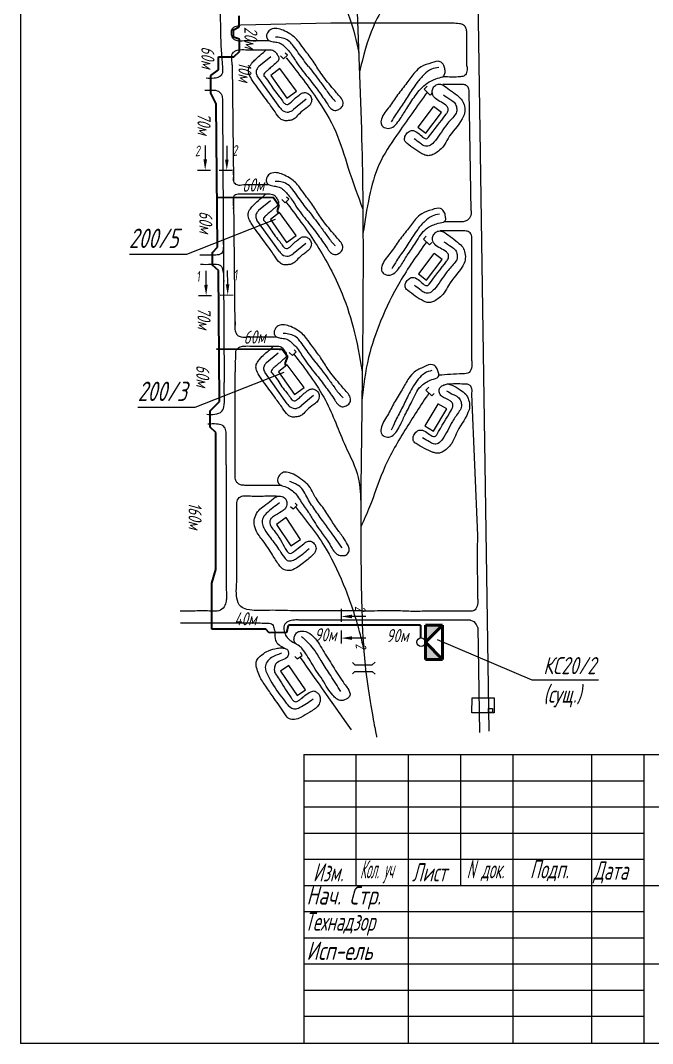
# Model space of a CAD drawing. Header units: millimetres. Extents: x 10081 to 14674, y 790 to 10644.
# Drawn here: x 13145 to 13634, y 790 to 1582 of the extents above; entities that cross this region are included whole.
import ezdxf
from ezdxf import colors
from ezdxf.entities.mleader import LeaderData, LeaderLine
from ezdxf.math import Vec2, Vec3

# ---------------------------------------------------------------- set-up
doc = ezdxf.new("R2010")
doc.units = ezdxf.units.MM
for name, color, linetype, lineweight in [('Линия выноска', 137, 'Continuous', 20), ('Линия связи (Вновь)', 3, 'Continuous', 60), ('Рамка толстая', 7, 'Continuous', 60), ('Строительный', 251, 'Continuous', 13), ('ТаБлица', 253, 'Continuous', 25), ('текст', 7, 'Continuous', 25), ('Щиты пульты (Вновь)', 5, 'Continuous', 50), ('Элемент эл. схем', 7, 'Continuous', 35)]:
    doc.layers.add(name, color=color, linetype=linetype, lineweight=lineweight)
doc.layers.add('Текст.', color=51, linetype='Continuous')
doc.styles.add('Simplex', font='simplex.shx', dxfattribs={"width": 0.7, "oblique": 15})

# ---------------------------------------------------------------- blocks, each defined once
blk = doc.blocks.new('A$C4BB167BF')
at = {"layer": 'Щиты пульты (Вновь)', "true_color": 0xc7c8ca}
h = blk.add_hatch(color=9, dxfattribs=at)
h.paths.add_polyline_path([(0, 3), (0, 0), (3, 3)])
h.paths.add_polyline_path([(6, 3), (3, 3), (6, 0)])
at = {"layer": 'Щиты пульты (Вновь)', "color": 252, "true_color": 0x939598}
for p, q in [((0, 3), (0, 0)), ((6, 3), (0, 3)), ((0, 0), (3, 3)), ((3, 3), (6, 0)), ((6, 0), (6, 3)), ((0, 0), (6, 0))]:
    blk.add_line(p, q, dxfattribs=at)
blk = doc.blocks.new('_None')

msp = doc.modelspace()

# ---------------------------------------------------------------- linework, layer by layer
at = {"color": 18, "lineweight": 20, "true_color": 0x000000}
for p, q in [((13493.08996, 1117.96074), (13495.47983, 1116.78778)), ((13495.47983, 1116.78778), (13497.29492, 1114.37013)), ((13497.29492, 1114.37013), (13497.9408, 1113.41703)), ((13497.9408, 1113.41703), (13498.73741, 1111.87397)), ((13363.86303, 1013.8227), (14113.11303, 1013.8227)), ((13363.86303, 1013.8227), (13363.86303, 791.0727)), ((13404.36303, 1013.8227), (13404.36303, 912.5727)), ((13444.86303, 1013.8227), (13444.86303, 791.0727)), ((13485.36303, 1013.8227), (13485.36303, 912.5727)), ((13525.86303, 1013.8227), (13525.86303, 791.0727)), ((13586.61303, 1013.8227), (13586.61303, 791.0727)), ((13627.11303, 1013.8227), (13627.11303, 791.0727)), ((13363.86303, 993.5727), (13627.11303, 993.5727)), ((13363.86303, 973.3227), (13627.11303, 973.3227)), ((13627.11303, 973.3227), (14113.11303, 973.3227)), ((13363.86303, 953.0727), (13627.11303, 953.0727)), ((13363.86303, 932.8227), (13627.11303, 932.8227)), ((13363.86303, 912.5727), (14113.11303, 912.5727)), ((13363.86303, 892.3227), (13627.11303, 892.3227)), ((13363.86303, 872.0727), (13627.11303, 872.0727)), ((13363.86303, 851.8227), (13627.11303, 851.8227)), ((13627.11303, 851.8227), (14113.11303, 851.8227)), ((13363.86303, 831.5727), (13627.11303, 831.5727)), ((13363.86303, 811.3227), (13627.11303, 811.3227))]:
    msp.add_line(p, q, dxfattribs=at)
for points in [[(13494.21598, 1057.68437), (13511.26135, 1057.68437), (13511.26135, 1046.01376), (13494.15881, 1046.01376)], [(13506.87099, 1049.44014), (13509.93708, 1049.44014), (13509.93708, 1046.35703), (13506.87099, 1046.35703)]]:
    msp.add_lwpolyline(points, close=True, dxfattribs=at)
at = {"layer": 'Линия связи (Вновь)', "color": 18, "lineweight": 35, "true_color": 0x000000}
for p, q in [((13314.04125, 1577.19373), (13314.04125, 1585.55578)), ((13309.60059, 1574.83273), (13314.04125, 1577.19373)), ((13309.60059, 1569.19379), (13309.60059, 1574.83273)), ((13314.17869, 1567.52772), (13309.60059, 1569.19379)), ((13314.17869, 1557.91125), (13314.17869, 1567.52772)), ((13298.03074, 1553.92868), (13309.70645, 1553.92868)), ((13298.03074, 1543.70438), (13298.03074, 1553.92868)), ((13309.70645, 1553.92868), (13314.17869, 1557.91125)), ((13292.12525, 1539.51389), (13298.03074, 1543.70438)), ((13292.12525, 1525.7894), (13292.12525, 1539.51389)), ((13296.06763, 1517.44939), (13292.12525, 1525.7894)), ((13297.27357, 1406.6058), (13296.06763, 1517.44939)), ((13293.23645, 1402.39616), (13297.25322, 1406.61331)), ((13293.26436, 1392.55892), (13293.23645, 1402.39616)), ((13298.05482, 1388.42147), (13293.26436, 1392.55892)), ((13298.63268, 1287.0321), (13298.05482, 1388.42147)), ((13291.40351, 1279.80855), (13298.63268, 1287.0321)), ((13291.4987, 1267.11864), (13291.40351, 1279.80855)), ((13295.95536, 1263.00294), (13291.4987, 1267.11864)), ((13295.91299, 1157.11248), (13295.95536, 1263.00294)), ((13292.80836, 1146.44203), (13295.91299, 1157.11248)), ((13292.84341, 1110.86619), (13292.80704, 1146.48245)), ((13334.53776, 1110.8869), (13292.84341, 1110.86619)), ((13337.23193, 1108.17009), (13334.53776, 1110.8869)), ((13350.83002, 1108.34534), (13352.01949, 1113.85887)), ((13454.39245, 1113.85887), (13352.01949, 1113.85887)), ((13454.39245, 1113.85887), (13454.39245, 1104.02825)), ((13350.83002, 1108.34534), (13337.23193, 1108.17009))]:
    msp.add_line(p, q, dxfattribs=at)
at = {"layer": 'Рамка толстая', "color": 18, "lineweight": 20, "true_color": 0x000000}
for p in [(13144.63392, 2123.26936), (14113.25892, 790.14436)]:
    msp.add_line(p, (13144.63392, 790.14436), dxfattribs=at)
at = {"layer": 'Строительный', "color": 18, "lineweight": 20, "true_color": 0x000000}
for p, q in [((13492.58875, 2012.28564), (13507.12985, 1031.99048)), ((13385.00835, 1579.86071), (13315.20014, 1578.27267)), ((13471.12245, 1579.86071), (13385.00835, 1579.86071)), ((13490.25947, 1546.78299), (13490.25947, 1572.5815)), ((13338.33914, 1553.94907), (13329.23932, 1546.49427)), ((13345.85631, 1554.77392), (13348.36189, 1552.26834)), ((13348.36189, 1552.26834), (13351.25438, 1555.16083)), ((13351.25438, 1555.16083), (13349.61758, 1556.79763)), ((13308.55253, 1547.63265), (13309.44931, 1457.55301)), ((13345.32897, 1514.68712), (13327.96523, 1539.08335)), ((13457.15803, 1528.84381), (13459.35627, 1531.09673)), ((13461.81438, 1524.30047), (13457.15803, 1528.84381)), ((13475.41509, 1532.44688), (13471.51557, 1532.44688)), ((13365.76753, 1521.00479), (13356.04698, 1513.06613)), ((13463.70761, 1526.24079), (13461.81438, 1524.30047)), ((13493.58742, 1434.71289), (13492.01236, 1527.11781)), ((13301.01974, 1515.00702), (13302.35921, 1301.86017)), ((13309.57736, 1444.69103), (13310.58606, 1343.37011)), ((13338.08129, 1442.41259), (13328.98147, 1434.95778)), ((13346.9256, 1443.33564), (13349.43118, 1440.83006)), ((13349.43118, 1440.83006), (13352.32367, 1443.72255)), ((13352.32367, 1443.72255), (13350.68687, 1445.35935)), ((13345.07112, 1403.15063), (13327.70738, 1427.54686)), ((13486.43054, 1426.16738), (13472.52719, 1426.16738)), ((13488.72892, 1419.08759), (13469.48525, 1419.08759)), ((13456.49164, 1412.81191), (13458.68987, 1415.06482)), ((13461.14798, 1408.26857), (13456.49164, 1412.81191)), ((13463.04121, 1410.20889), (13461.14798, 1408.26857)), ((13494.02905, 1318.70579), (13494.02905, 1412.29426)), ((13365.50968, 1409.4683), (13355.78913, 1401.52964)), ((13344.16196, 1324.58122), (13335.06214, 1317.12641)), ((13352.63357, 1325.12798), (13355.13915, 1322.62239)), ((13355.13915, 1322.62239), (13358.03164, 1325.51488)), ((13358.03164, 1325.51488), (13356.39484, 1327.15168)), ((13310.84004, 1317.85806), (13310.91638, 1310.19027)), ((13310.91638, 1235.03298), (13310.91638, 1310.19027)), ((13351.15179, 1285.31926), (13333.78804, 1309.71549)), ((13371.59034, 1291.63693), (13361.86979, 1283.69827)), ((13458.44949, 1295.91557), (13460.64772, 1298.16848)), ((13463.10583, 1291.37223), (13458.44949, 1295.91557)), ((13464.99906, 1293.31255), (13463.10583, 1291.37223)), ((13498.77536, 1183.30259), (13494.02905, 1292.78528)), ((13303.93143, 1238.14028), (13303.93143, 1262.40688)), ((13303.93143, 1238.14028), (13303.93143, 1141.11766)), ((13355.6068, 1203.64054), (13353.72153, 1205.52581)), ((13358.75954, 1206.79329), (13355.6068, 1203.64054)), ((13358.75954, 1206.79329), (13357.23614, 1208.31669)), ((13312.14582, 1148.81329), (13312.14582, 1203.56297)), ((13493.08996, 1117.96074), (13360.3983, 1117.96074)), ((13268.45345, 1115.88912), (13328.42323, 1115.88912)), ((13498.77536, 1112.18551), (13499.97638, 1030.8041)), ((13357.00424, 1089.63347), (13358.82709, 1087.81061)), ((13358.82709, 1087.81061), (13362.59187, 1090.41433)), ((13362.59187, 1090.41433), (13361.39131, 1092.7151)), ((13401.64796, 1084.97411), (13403.45117, 1083.1709)), ((13417.00755, 1083.1709), (13419.14612, 1085.30947)), ((13401.64796, 1076.33193), (13403.45117, 1078.13514)), ((13403.45117, 1083.1709), (13417.00755, 1083.1709)), ((13403.45117, 1078.13514), (13417.00755, 1078.13514)), ((13417.00755, 1078.13514), (13419.14612, 1075.99658))]:
    msp.add_line(p, q, dxfattribs=at)
for points in [[(13345.3718, 1544.96319), (13338.46216, 1539.54556), (13350.88203, 1521.80719), (13358.40391, 1527.22482), (13345.3718, 1544.96319)], [(13464.17954, 1515.22029), (13452.22684, 1499.52203), (13458.48229, 1494.75911), (13470.61734, 1510.69687), (13464.36189, 1515.45978)], [(13345.11395, 1433.42671), (13338.20431, 1428.00908), (13350.62418, 1410.2707), (13358.14606, 1415.68834), (13345.11395, 1433.42671)], [(13464.60042, 1401.54678), (13452.64771, 1385.84852), (13458.90316, 1381.0856), (13471.03822, 1397.02335), (13464.78277, 1401.78627)], [(13351.19461, 1315.59534), (13344.28497, 1310.1777), (13356.70484, 1292.43933), (13364.22673, 1297.85696), (13351.19461, 1315.59534)], [(13467.6849, 1285.14987), (13457.67348, 1268.14769), (13464.44851, 1264.15833), (13474.61267, 1281.4199), (13467.83763, 1285.40925)], [(13350.28088, 1197.35556), (13342.91263, 1191.93147), (13353.92621, 1175.50421), (13361.52713, 1180.3859), (13350.28088, 1197.35556)], [(13352.3534, 1082.75826), (13345.88564, 1078.271), (13358.90911, 1059.49948), (13365.19687, 1063.86185), (13352.3534, 1082.75826)]]:
    msp.add_lwpolyline(points, dxfattribs=at)
msp.add_open_spline([(13435.50209, 2061.45954), (13426.11505, 2047.27984), (13435.50209, 2061.45954), (13399.20271, 1995.67533), (13402.9847, 1862.79797), (13399.19709, 1690.61821), (13411.15877, 1492.5676), (13409.2446, 1298.7345), (13407.11185, 1164.79963), (13410.69838, 1077.83774), (13420.3322, 1027.16069), (13420.3322, 1027.16069), (13420.3322, 1027.16069), (13420.3322, 1027.16069), (13420.3322, 1027.16069), (13420.3322, 1027.16069), (13420.3322, 1027.16069), (13420.3322, 1027.16069), (13420.3322, 1027.16069)], degree=3, knots=[0, 0, 0, 0, 25.836333109, 49.871244762, 76.873917157, 116.334767859, 166.936096042, 211.721259242, 248.246118291, 257.850777941, 271.152471293, 282.284588503, 290.662390358, 305.749777897, 312.760031631, 324.633986925, 330.142951601, 332.123990533, 332.123990533, 332.123990533, 332.123990533], dxfattribs=at)
for points in [[(13349.46003, 1669.77658), (13370.91842, 1642.6561), (13387.98172, 1610.36981), (13399.62719, 1583.42085), (13406.5315, 1557.33353)], [(13458.13191, 1640.22487), (13437.02816, 1609.77051), (13417.80031, 1577.44203), (13407.09767, 1542.35737)], [(13299.25099, 1598.49545), (13300.96087, 1545.56839), (13300.49267, 1540.40761), (13298.42426, 1538.33919), (13294.60923, 1537.27894), (13288.30422, 1537.27894)], [(13315.20014, 1578.27267), (13311.64057, 1577.43186), (13308.17848, 1574.99296), (13307.73463, 1571.26808), (13309.46567, 1567.84333), (13312.30635, 1566.51302), (13317.67702, 1566.51302)], [(13382.22814, 1517.5605), (13375.2684, 1527.43498), (13367.03827, 1538.10273), (13358.12657, 1549.95273), (13352.16108, 1558.66327), (13349.16332, 1561.66103), (13345.99744, 1564.21623), (13342.22381, 1565.29629), (13338.23948, 1566.0229), (13335.86367, 1567.45292), (13335.13637, 1570.20141), (13335.86367, 1572.5392), (13338.36503, 1575.04055), (13343.20081, 1575.70645), (13348.0073, 1574.44278), (13353.18039, 1571.65626), (13356.8485, 1569.03415), (13360.24821, 1565.32282), (13364.81232, 1559.06822), (13371.18724, 1550.42473), (13377.07383, 1541.28577), (13385.78753, 1530.25944), (13391.59735, 1523.45448), (13394.15035, 1519.51001), (13393.83492, 1515.68938), (13391.7085, 1513.56295), (13388.69844, 1512.40829), (13385.53858, 1513.43974), (13383.52946, 1515.49544), (13382.22814, 1517.5605)], [(13490.25947, 1572.5815), (13489.50683, 1576.00782), (13487.64875, 1578.47941), (13484.48461, 1579.46437), (13478.86109, 1579.86071), (13471.12245, 1579.86071)], [(13367.66166, 1546.40808), (13359.66332, 1557.06564), (13355.77418, 1562.48937), (13353.21389, 1565.4476), (13348.75244, 1568.0558), (13344.00052, 1568.98586), (13342.08308, 1568.98586)], [(13317.67702, 1566.51302), (13323.80102, 1566.51302), (13330.36925, 1566.51302), (13334.82627, 1566.51302), (13337.03669, 1566.51302)], [(13308.55253, 1547.63265), (13308.28827, 1551.37119), (13308.55253, 1556.21474), (13310.62094, 1558.28316), (13314.43597, 1559.34341), (13320.74098, 1559.34341)], [(13320.74098, 1559.34341), (13327.59611, 1559.34341), (13333.69964, 1559.34341), (13337.837, 1559.34341), (13341.66763, 1558.0561), (13343.25694, 1555.81689), (13344.60558, 1553.32469), (13344.19807, 1550.84121), (13341.97829, 1548.62143), (13338.65573, 1545.81182), (13336.0291, 1543.55041), (13334.04985, 1541.76059), (13333.137, 1540.42133), (13332.92587, 1539.29972), (13333.47346, 1538.54223), (13337.91614, 1532.8563), (13341.1871, 1527.90063), (13344.90377, 1523.24696), (13347.48623, 1519.76363), (13348.63842, 1518.12084), (13349.92341, 1517.31414), (13351.54701, 1517.11464), (13352.44129, 1517.56569), (13354.07946, 1518.78371), (13356.77643, 1521.3746), (13360.31686, 1524.26695), (13362.51732, 1525.75474), (13365.05117, 1526.15444), (13367.85175, 1524.99974), (13369.75314, 1522.46828), (13369.88263, 1519.1661), (13368.85418, 1516.85419), (13365.82542, 1514.07227), (13360.52225, 1509.83576), (13357.18099, 1506.49449), (13354.46825, 1504.9632), (13351.74308, 1504.52891), (13348.65159, 1504.52891), (13345.90912, 1505.89884), (13341.69632, 1511.25508), (13336.15018, 1519.11066), (13327.91842, 1530.32851), (13323.5273, 1536.65391), (13321.35899, 1541.32552), (13321.35899, 1544.98586), (13323.51844, 1548.60697), (13325.72004, 1551.17871)], [(13325.72004, 1551.17871), (13329.84609, 1554.9514), (13332.72898, 1557.35644), (13334.74905, 1559.3765)], [(13350.38636, 1553.13636), (13373.5579, 1522.27018), (13388.72204, 1495.79728), (13398.37685, 1467.82481), (13409.65622, 1436.00838)], [(13329.23932, 1546.49427), (13327.74575, 1544.57008), (13326.97054, 1541.68071), (13327.96523, 1539.08335)], [(13367.66166, 1546.40808), (13376.46775, 1534.83613), (13381.44681, 1527.96678), (13386.9791, 1520.86057), (13388.48005, 1519.35962)], [(13471.76223, 1538.47556), (13466.20738, 1536.90107), (13459.46931, 1533.46189), (13450.20233, 1523.73845), (13443.64115, 1513.92587), (13438.54745, 1505.90011), (13430.3717, 1498.61406), (13426.17989, 1499.25387), (13424.02291, 1501.41085), (13424.02291, 1505.65696), (13430.17219, 1515.29961), (13436.60534, 1524.42377), (13443.71126, 1533.68484), (13450.08393, 1541.95005), (13454.78016, 1546.15834), (13462.87268, 1549.24106), (13469.4515, 1550.11354), (13472.30292, 1547.26212), (13473.17756, 1544.06442), (13473.17756, 1541.03986), (13471.76223, 1538.47556)], [(13468.47914, 1545.68583), (13462.83138, 1544.35375), (13457.11347, 1540.17923), (13451.69925, 1534.01727), (13447.96061, 1528.61864), (13441.65843, 1518.89716), (13435.3718, 1509.68485), (13431.65203, 1503.45759)], [(13490.25947, 1546.78299), (13490.25947, 1542.66964), (13488.46969, 1539.42261), (13485.28729, 1538.47556), (13471.76223, 1538.47556)], [(13471.51557, 1532.23518), (13467.84599, 1532.70841), (13465.21013, 1531.25816), (13463.46574, 1528.47085), (13463.46574, 1524.94312), (13464.85827, 1522.55818), (13473.90975, 1516.49644), (13475.44319, 1514.45277), (13475.44319, 1511.73581), (13474.08343, 1509.40202), (13460.55906, 1491.66503), (13459.55505, 1490.66101), (13457.92482, 1490.66101), (13454.10898, 1493.49308), (13449.91776, 1496.41506), (13447.91879, 1496.87593), (13445.48928, 1496.10783), (13442.96045, 1493.579), (13441.94443, 1490.7228), (13442.46722, 1488.26487), (13443.8812, 1486.85089), (13456.18973, 1478.50578), (13458.95231, 1477.4818), (13461.64727, 1477.4818), (13464.60093, 1478.49414), (13468.26607, 1480.90655), (13472.12805, 1484.76853), (13475.61329, 1490.66036), (13486.58232, 1505.81659), (13488.38565, 1510.21028), (13488.28659, 1515.59852), (13486.52936, 1520.1309), (13482.56914, 1524.09112), (13476.86608, 1528.43798), (13471.51557, 1532.23518)], [(13492.01236, 1527.11781), (13491.17466, 1530.28564), (13489.08622, 1532.1162), (13486.04805, 1532.44688), (13475.41509, 1532.44688)], [(13287.32372, 1527.9774), (13293.04753, 1528.12549), (13297.89108, 1527.19548), (13299.95949, 1525.12706), (13301.01974, 1521.31204), (13301.01974, 1515.00702)], [(13459.48621, 1526.57214), (13435.76489, 1493.05017), (13422.33967, 1470.85623), (13414.63418, 1445.59706), (13409.7773, 1417.26287)], [(13472.0182, 1524.4452), (13477.67026, 1520.6477), (13480.9425, 1517.93991), (13482.23157, 1514.43962), (13482.23157, 1511.38577), (13480.01881, 1507.72037), (13473.83591, 1500.4727), (13464.59343, 1487.71418), (13460.98341, 1484.93649), (13457.25166, 1484.93649), (13454.30422, 1486.8102), (13449.31301, 1490.53841)], [(13345.32897, 1514.68712), (13347.53853, 1512.40308), (13352.22161, 1511.17244), (13356.04698, 1513.06613)], [(13309.35844, 1466.6806), (13309.36778, 1465.74294), (13309.38725, 1463.78691), (13309.4176, 1460.7383), (13309.44931, 1457.55301), (13312.04851, 1454.97654), (13317.41917, 1454.97654)], [(13381.97029, 1406.02402), (13375.01055, 1415.89849), (13366.78043, 1426.56624), (13357.86872, 1438.41624), (13351.90323, 1447.12678), (13348.90547, 1450.12454), (13345.73959, 1452.67975), (13341.96596, 1453.75981), (13337.98164, 1454.48641), (13335.60582, 1455.91644), (13334.87853, 1458.66492), (13335.60582, 1461.00271), (13338.10718, 1463.50407), (13342.94297, 1464.16997), (13347.74945, 1462.9063), (13352.92254, 1460.11978), (13356.59065, 1457.49766), (13359.99037, 1453.78634), (13364.55448, 1447.53174), (13370.92939, 1438.88824), (13376.81598, 1429.74929), (13385.52969, 1418.72295), (13391.3395, 1411.91799), (13393.8925, 1407.97352), (13393.57707, 1404.15289), (13391.45065, 1402.02647), (13388.44059, 1400.8718), (13385.28073, 1401.90326), (13383.27161, 1403.95896), (13381.97029, 1406.02402)], [(13367.40381, 1434.87159), (13359.40547, 1445.52915), (13355.51634, 1450.95288), (13352.95604, 1453.91111), (13348.49459, 1456.51931), (13343.74267, 1457.44938), (13341.82523, 1457.44938)], [(13317.41917, 1454.97654), (13323.54317, 1454.97654), (13330.11141, 1454.97654), (13334.56842, 1454.97654), (13336.77885, 1454.97654)], [(13309.66279, 1436.10978), (13309.62555, 1439.85059), (13309.57736, 1444.69103), (13310.3631, 1446.74667), (13314.17812, 1447.80692), (13320.48313, 1447.80692)], [(13320.48313, 1447.80692), (13327.33827, 1447.80692), (13333.44179, 1447.80692), (13337.57915, 1447.80692), (13341.40979, 1446.51962), (13342.99909, 1444.2804), (13344.34773, 1441.78821), (13343.94022, 1439.30472), (13341.72045, 1437.08495), (13338.39789, 1434.27533), (13335.77126, 1432.01392), (13333.792, 1430.22411), (13332.87915, 1428.88484), (13332.66802, 1427.76324), (13333.21561, 1427.00574), (13337.6583, 1421.31982), (13340.92926, 1416.36414), (13344.64593, 1411.71048), (13347.22838, 1408.22714), (13348.38057, 1406.58435), (13349.66556, 1405.77765), (13351.28916, 1405.57815), (13352.18345, 1406.0292), (13353.82161, 1407.24723), (13356.51858, 1409.83812), (13360.05901, 1412.73046), (13362.25947, 1414.21825), (13364.79332, 1414.61796), (13367.59391, 1413.46325), (13369.4953, 1410.93179), (13369.62478, 1407.62961), (13368.59634, 1405.3177), (13365.56757, 1402.53578), (13360.2644, 1398.29927), (13356.92314, 1394.95801), (13354.2104, 1393.42672), (13351.48524, 1392.99242), (13348.39374, 1392.99242), (13345.65127, 1394.36235), (13341.43847, 1399.71859), (13335.89233, 1407.57418), (13327.66057, 1418.79203), (13323.26945, 1425.11743), (13321.10114, 1429.78904), (13321.10114, 1433.44937), (13323.26059, 1437.07049), (13325.46219, 1439.64223)], [(13325.46219, 1439.64223), (13329.58824, 1443.41492), (13332.47113, 1445.81995), (13334.4912, 1447.84002)], [(13350.12851, 1441.59988), (13372.85785, 1409.95515), (13392.10222, 1374.01451), (13402.23681, 1344.61211), (13409.20297, 1310.09389)], [(13328.98147, 1434.95778), (13327.4879, 1433.0336), (13326.71269, 1430.14422), (13327.70738, 1427.54686)], [(13367.40381, 1434.87159), (13376.2099, 1423.29964), (13381.18896, 1416.4303), (13386.72125, 1409.32408), (13388.2222, 1407.82314)], [(13472.18311, 1425.89222), (13466.62826, 1424.6557), (13458.80996, 1420.8686), (13450.6232, 1410.06494), (13444.06203, 1400.25235), (13438.96833, 1392.2266), (13430.79258, 1384.94055), (13426.60077, 1385.58035), (13424.44379, 1387.73733), (13424.44379, 1391.98345), (13430.59307, 1401.6261), (13437.02622, 1410.75025), (13444.13213, 1420.01133), (13450.5048, 1428.27654), (13455.20103, 1432.48483), (13463.29356, 1435.56755), (13469.87237, 1436.44002), (13472.72379, 1433.58861), (13473.59844, 1430.39091), (13473.59844, 1427.36635), (13472.18311, 1425.89222)], [(13493.58742, 1434.71289), (13492.79549, 1430.09456), (13489.53851, 1426.83758), (13486.43054, 1426.16738)], [(13468.90002, 1432.01232), (13463.25225, 1430.68024), (13457.53435, 1426.50572), (13452.12013, 1420.34376), (13448.38148, 1414.94513), (13442.07931, 1405.22365), (13435.79267, 1396.01133), (13432.0729, 1389.78408)], [(13471.93645, 1418.56167), (13468.26687, 1419.03489), (13465.63101, 1417.58465), (13463.88661, 1414.79734), (13463.88661, 1411.26961), (13465.27915, 1408.88467), (13474.33063, 1402.82293), (13475.86407, 1400.77926), (13475.86407, 1398.0623), (13474.50431, 1395.72851), (13460.97994, 1377.99151), (13459.97593, 1376.9875), (13458.3457, 1376.9875), (13454.52985, 1379.81957), (13450.33863, 1382.74155), (13448.33966, 1383.20242), (13445.91015, 1382.43431), (13443.38133, 1379.90549), (13442.3653, 1377.04929), (13442.88809, 1374.59136), (13444.30208, 1373.17738), (13456.6106, 1364.83227), (13459.37319, 1363.80829), (13462.06814, 1363.80829), (13465.02181, 1364.82063), (13468.68694, 1367.23304), (13472.54893, 1371.09502), (13476.03416, 1376.98685), (13487.0032, 1392.14308), (13488.80652, 1396.53677), (13488.70746, 1401.925), (13486.95024, 1406.45739), (13482.99001, 1410.41761), (13477.28695, 1414.76447), (13471.93645, 1418.56167)], [(13494.02905, 1412.29426), (13494.02905, 1414.92906), (13491.87248, 1418.238), (13488.72892, 1419.08759)], [(13301.82477, 1413.01962), (13301.62819, 1405.81945), (13300.18667, 1401.6957), (13295.79657, 1400.45203), (13290.34775, 1400.33451), (13283.37181, 1400.33451)], [(13458.81981, 1410.54024), (13438.24348, 1379.5246), (13423.44296, 1349.23025), (13414.05726, 1321.09979), (13408.92277, 1287.92608)], [(13472.43908, 1410.77169), (13478.09114, 1406.97419), (13481.36338, 1404.2664), (13482.65245, 1400.76611), (13482.65245, 1397.71226), (13480.43969, 1394.04685), (13474.25678, 1386.79918), (13465.01431, 1374.04067), (13461.40429, 1371.26298), (13457.67254, 1371.26298), (13454.72509, 1373.13668), (13449.73389, 1376.8649)], [(13345.07112, 1403.15063), (13347.28068, 1400.86659), (13351.96376, 1399.63595), (13355.78913, 1401.52964)], [(13284.03306, 1393.3661), (13292.4223, 1393.3661), (13299.4208, 1392.4697), (13301.35593, 1388.10848), (13301.94721, 1380.084)], [(13310.71681, 1348.87811), (13310.90029, 1348.03729), (13310.59451, 1345.59839), (13310.87452, 1341.87352), (13312.60555, 1338.44876), (13315.44624, 1337.11845), (13320.8169, 1337.11845)], [(13388.05095, 1288.19264), (13381.09121, 1298.06712), (13372.86109, 1308.73487), (13363.94938, 1320.58487), (13357.9839, 1329.29541), (13354.98614, 1332.29317), (13351.82025, 1334.84838), (13348.04662, 1335.92843), (13344.0623, 1336.65504), (13341.68649, 1338.08507), (13340.95919, 1340.83355), (13341.68649, 1343.17134), (13344.18785, 1345.6727), (13349.02363, 1346.33859), (13353.83012, 1345.07492), (13359.00321, 1342.28841), (13362.67132, 1339.66629), (13366.07103, 1335.95496), (13370.63514, 1329.70037), (13377.01005, 1321.05687), (13382.89664, 1311.91792), (13391.61035, 1300.89158), (13397.42016, 1294.08662), (13399.97317, 1290.14215), (13399.65774, 1286.32152), (13397.53131, 1284.1951), (13394.52125, 1283.04043), (13391.36139, 1284.07189), (13389.35228, 1286.12759), (13388.05095, 1288.19264)], [(13373.48448, 1317.04022), (13365.48613, 1327.69778), (13361.597, 1333.12151), (13359.0367, 1336.07974), (13354.57526, 1338.68794), (13349.82333, 1339.618), (13347.90589, 1339.618)], [(13320.8169, 1337.11845), (13329.62383, 1337.14516), (13336.19207, 1337.14516), (13340.64909, 1337.14516), (13342.85951, 1337.14516)], [(13310.84004, 1317.85806), (13311.42816, 1321.97663), (13311.69241, 1326.82017), (13313.76083, 1328.88859), (13317.57586, 1329.94884), (13323.88087, 1329.94884)], [(13323.88087, 1329.94884), (13333.41893, 1329.97555), (13339.52246, 1329.97555), (13343.65981, 1329.97555), (13347.49045, 1328.68824), (13349.07975, 1326.44903), (13350.4284, 1323.95683), (13350.02089, 1321.47335), (13347.80111, 1319.25358), (13344.47855, 1316.44396), (13341.85192, 1314.18255), (13339.87267, 1312.39274), (13338.95981, 1311.05347), (13338.74869, 1309.93186), (13339.29627, 1309.17437), (13343.73896, 1303.48845), (13347.00992, 1298.53277), (13350.72659, 1293.87911), (13353.30904, 1290.39577), (13354.46124, 1288.75298), (13355.74622, 1287.94628), (13357.36982, 1287.74678), (13358.26411, 1288.19783), (13359.90227, 1289.41586), (13362.59925, 1292.00674), (13366.13968, 1294.89909), (13368.34013, 1296.38688), (13370.87399, 1296.78658), (13373.67457, 1295.63188), (13375.57596, 1293.10042), (13375.70545, 1289.79824), (13374.677, 1287.48633), (13371.64824, 1284.70441), (13366.34507, 1280.4679), (13363.0038, 1277.12664), (13360.29107, 1275.59535), (13357.5659, 1275.16105), (13354.4744, 1275.16105), (13351.73193, 1276.53098), (13347.51913, 1281.88722), (13341.973, 1289.7428), (13333.74124, 1300.96065), (13329.35011, 1307.28606), (13327.18181, 1311.95767), (13327.18181, 1315.618), (13329.34125, 1319.23912), (13331.54285, 1321.81086)], [(13331.54285, 1321.81086), (13335.66891, 1325.58354), (13338.5518, 1327.98858), (13340.57186, 1330.00864)], [(13356.20917, 1323.7685), (13380.64662, 1288.14756), (13396.27058, 1252.52662), (13406.0898, 1228.275), (13408.05246, 1206.44068)], [(13335.06214, 1317.12641), (13333.56856, 1315.20223), (13332.79335, 1312.31285), (13333.78804, 1309.71549)], [(13373.48448, 1317.04022), (13382.29057, 1305.46827), (13387.26962, 1298.59893), (13392.80192, 1291.49271), (13394.30287, 1289.99176)], [(13467.1554, 1305.3955), (13461.78586, 1303.51045), (13454.47055, 1298.82493), (13447.61952, 1287.12854), (13442.2654, 1276.6086), (13438.15703, 1268.03656), (13430.90076, 1259.83437), (13426.66269, 1259.97374), (13424.26566, 1261.86036), (13423.76328, 1266.07666), (13428.72851, 1276.37913), (13434.03695, 1286.20033), (13439.99724, 1296.23708), (13445.34726, 1305.19822), (13449.5126, 1309.93258), (13457.18356, 1313.95112), (13463.61294, 1315.59583), (13466.78169, 1313.1018), (13468.02853, 1310.03005), (13468.38638, 1307.02673), (13467.1554, 1305.3955)], [(13494.02905, 1318.70579), (13494.02905, 1314.07656), (13491.96836, 1309.64414), (13486.9402, 1308.53604), (13468.48193, 1307.43226)], [(13463.17127, 1311.08417), (13457.72078, 1309.09325), (13452.53694, 1304.27153), (13447.8898, 1297.51227), (13444.81615, 1291.70923), (13439.70843, 1281.3104), (13434.5559, 1271.41899), (13431.59903, 1264.79537)], [(13289.02834, 1277.22258), (13295.17699, 1277.22258), (13300.60763, 1279.53112), (13302.35921, 1284.45278), (13302.35921, 1294.31362), (13302.35921, 1301.86017)], [(13475.21731, 1300.65219), (13472.33009, 1299.87536), (13469.76642, 1298.24135), (13468.68835, 1295.7167), (13468.87956, 1293.72998), (13470.65181, 1291.2849), (13477.19579, 1287.56827), (13478.96025, 1285.72039), (13479.2817, 1283.02251), (13478.20761, 1280.54423), (13466.87678, 1261.33169), (13465.9986, 1260.21595), (13464.37983, 1260.02307), (13460.25571, 1262.38377), (13455.74822, 1264.78935), (13453.70876, 1265.01047), (13451.38719, 1263.96032), (13449.17533, 1261.15006), (13448.50437, 1258.19371), (13449.31429, 1255.8149), (13450.88564, 1254.57814), (13464.09506, 1247.74793), (13466.95939, 1247.05799), (13469.63541, 1247.37684), (13472.44856, 1248.73153), (13475.80253, 1251.56063), (13479.18046, 1255.85242), (13481.94413, 1262.11522), (13491.04292, 1278.46279), (13492.31374, 1283.03897), (13491.57788, 1288.37764), (13489.29674, 1292.67029), (13484.89579, 1296.13414), (13478.71849, 1299.77572), (13475.21731, 1300.65219)], [(13494.02905, 1292.78528), (13494.02905, 1296.8411), (13492.73712, 1299.48235), (13487.968, 1300.62172), (13475.37119, 1300.62172)], [(13460.77766, 1293.6439), (13442.26515, 1264.94935), (13425.26913, 1233.2942), (13414.90482, 1205.61501), (13408.02244, 1190.08665)], [(13474.37707, 1295.2374), (13480.43873, 1292.1353), (13484.00835, 1289.83369), (13485.7025, 1286.51049), (13486.06382, 1283.47809), (13484.30027, 1279.57663), (13479.0183, 1271.64834), (13471.35025, 1257.88592), (13468.09423, 1254.70063), (13464.38869, 1254.25911), (13461.24026, 1255.77093), (13455.84301, 1258.88242)], [(13351.15179, 1285.31926), (13353.36134, 1283.03522), (13358.04443, 1281.80458), (13361.86979, 1283.69827)], [(13303.93143, 1262.40688), (13303.05343, 1266.33352), (13300.70602, 1268.68093), (13296.46557, 1269.62432), (13289.74357, 1269.62432)], [(13346.71611, 1222.18107), (13337.32387, 1222.18107), (13324.12893, 1222.18107), (13318.33333, 1222.18107), (13315.00681, 1222.64703), (13312.56042, 1224.05999), (13311.29902, 1225.89304), (13310.76349, 1229.78826), (13310.91638, 1235.03298)], [(13395.96782, 1167.96648), (13392.03969, 1167.96648), (13388.6696, 1169.58782), (13385.96031, 1173.35082), (13381.92941, 1179.75456), (13375.96849, 1188.22609), (13371.93759, 1194.1677), (13367.43683, 1201.5156), (13361.27843, 1210.38931), (13358.43698, 1214.74648), (13355.25558, 1217.92789), (13350.47908, 1220.903), (13346.13192, 1222.3528), (13344.44576, 1223.65232), (13343.70589, 1226.37042), (13345.14418, 1230.11904), (13348.22492, 1232.29197), (13352.96065, 1231.91429), (13358.57067, 1229.25751), (13364.30821, 1225.17905), (13367.75562, 1221.85388), (13371.30868, 1216.16089), (13373.45796, 1212.19392), (13376.84583, 1207.49906), (13383.46615, 1198.10635), (13389.17623, 1189.09977), (13394.34929, 1182.08634), (13397.85768, 1176.3586), (13399.10794, 1173.19343), (13398.84589, 1170.7089), (13397.75371, 1169.10936), (13396.62152, 1168.15192), (13395.96782, 1167.96648)], [(13393.74377, 1173.72774), (13385.48051, 1185.42295), (13379.20579, 1193.92964), (13372.52517, 1203.31409), (13366.27327, 1213.20311), (13363.19446, 1218.73888), (13359.95663, 1221.97672), (13356.7159, 1223.61735), (13352.99315, 1225.25961)], [(13312.14582, 1203.56297), (13312.14582, 1207.402), (13313.34222, 1212.07267), (13316.81313, 1213.98341), (13322.69243, 1213.98341), (13333.9034, 1213.98341), (13340.26731, 1213.98341), (13344.9827, 1213.94378)], [(13340.29771, 1211.77062), (13334.54445, 1207.30761), (13330.02725, 1203.75965), (13326.8006, 1199.16125), (13325.51501, 1193.97312), (13326.84365, 1187.71551), (13332.27654, 1179.46011), (13339.72068, 1168.37012), (13344.59271, 1160.84591), (13348.49016, 1156.94847), (13353.84645, 1156.4098), (13359.56162, 1159.20716), (13367.97899, 1165.62177), (13372.11765, 1169.76043), (13373.46394, 1173.43386), (13372.10248, 1176.85773), (13368.53451, 1179.10907), (13365.05184, 1177.8509), (13360.7387, 1174.36558), (13356.04008, 1170.85196), (13354.38934, 1169.62159), (13352.70498, 1169.62159), (13350.6578, 1171.67315), (13346.95065, 1178.20044), (13342.69779, 1184.98678), (13339.20504, 1189.36885), (13337.71465, 1192.80766), (13337.71465, 1194.63484), (13338.96295, 1196.92605), (13342.12829, 1199.08477), (13347.96383, 1202.83683), (13350.12272, 1204.99572), (13350.71117, 1209.38406), (13349.54225, 1211.96535), (13346.9113, 1213.58118), (13344.7134, 1213.93796), (13342.76257, 1213.4275), (13340.29771, 1211.77062)], [(13345.24327, 1208.56624), (13334.89207, 1200.32678), (13331.98292, 1195.96866), (13331.98292, 1192.23128), (13333.51805, 1188.28941), (13338.08133, 1181.60594), (13345.32635, 1171.64383), (13348.93295, 1166.27736), (13351.19609, 1164.01422), (13355.06958, 1164.01422), (13358.3507, 1165.66122), (13368.12533, 1173.27995)], [(13357.44818, 1205.48193), (13381.34488, 1172.72445), (13396.11548, 1141.8386), (13407.51274, 1106.76644), (13410.33616, 1094.88678)], [(13498.77536, 1134.08883), (13498.56508, 1151.90251), (13498.32301, 1165.34026), (13498.77536, 1183.30259)], [(13498.77536, 1134.08883), (13495.71187, 1125.26148), (13492.4213, 1124.72841), (13484.04409, 1124.90647), (13476.73631, 1124.72841), (13466.9332, 1124.90647), (13458.37771, 1124.76258), (13446.78182, 1124.64481), (13434.07456, 1125.11081), (13420.88391, 1124.9943), (13412.20098, 1124.8778), (13403.54912, 1125.11081), (13390.54207, 1125.11081), (13374.91035, 1125.11081), (13353.68092, 1125.19822), (13335.10188, 1125.41511), (13319.95073, 1126.18473), (13315.10118, 1128.48807), (13312.14582, 1134.92113), (13311.74414, 1142.38614), (13312.14582, 1148.81329)], [(13303.93143, 1141.11766), (13304.09721, 1135.06129), (13303.7315, 1131.62792), (13301.5737, 1127.06577), (13296.99054, 1124.89392), (13291.00874, 1124.89392), (13278.2826, 1124.89392), (13268.17857, 1124.89392)], [(13360.3983, 1117.96074), (13356.88191, 1117.96074), (13351.83077, 1116.85165), (13348.79583, 1113.81671), (13348.79583, 1109.53726), (13350.4119, 1105.34139), (13357.53902, 1099.66574)], [(13328.42323, 1115.88912), (13335.29018, 1115.41814), (13338.95696, 1114.96546), (13340.8543, 1111.81413), (13341.49802, 1108.24198), (13342.06639, 1102.23287), (13349.04719, 1096.12189)], [(13356.27346, 1102.87383), (13357.0231, 1100.58711), (13360.58535, 1097.82456), (13362.90316, 1095.50676), (13366.28019, 1090.67816), (13369.67417, 1085.18943), (13373.83415, 1078.28533), (13378.51795, 1071.78372), (13382.33509, 1065.09965), (13386.5271, 1059.70351), (13389.19452, 1057.03609), (13392.0457, 1055.72664), (13396.75008, 1056.63047), (13399.68886, 1059.56925), (13397.97141, 1064.94574), (13395.30529, 1068.64742), (13391.38528, 1074.48641), (13387.37478, 1080.68538), (13383.56536, 1086.83364), (13379.65847, 1093.1193), (13376.08637, 1099.04801), (13372.94246, 1103.45164), (13370.01277, 1106.38133), (13363.95023, 1109.39216), (13360.54759, 1109.1255), (13359.03499, 1108.67705), (13357.91031, 1107.37742), (13356.98969, 1105.86982), (13356.57336, 1104.62216), (13356.27346, 1102.87383)], [(13392.52496, 1062.75267), (13384.78663, 1075.07744), (13378.05142, 1085.39931), (13372.6594, 1094.1537), (13368.12118, 1099.56508), (13364.07733, 1103.52936), (13362.20057, 1105.04484)], [(13349.04719, 1096.12189), (13346.9626, 1096.32681), (13345.45819, 1096.32681), (13341.59471, 1095.78034), (13335.23351, 1093.46599), (13330.22647, 1089.98613), (13327.60748, 1086.7632), (13327.03479, 1083.7265), (13328.15478, 1078.73433), (13330.24055, 1073.55024), (13335.1051, 1065.88228), (13340.96671, 1057.33793), (13345.69384, 1050.6548), (13349.71819, 1044.56979), (13352.76963, 1041.51835), (13356.79399, 1040.92122), (13361.64435, 1042.57448), (13368.55958, 1046.68311), (13375.18383, 1051.81733), (13376.72248, 1056.13876), (13376.08241, 1059.61582), (13374.32154, 1061.71492), (13372.32371, 1062.97012), (13369.31911, 1062.45574), (13364.85986, 1059.41599), (13361.7935, 1056.9683), (13359.89499, 1055.56179), (13358.60493, 1054.83331), (13357.0905, 1054.83331), (13355.7124, 1055.754), (13354.13321, 1057.7906), (13349.86503, 1064.20571), (13345.59837, 1070.89866), (13342.54277, 1075.57662), (13341.17226, 1078.38844), (13341.17226, 1080.80838), (13342.08453, 1083.69975), (13345.70608, 1086.26022), (13350.51908, 1088.74303), (13352.0955, 1091.39376), (13351.93403, 1093.49823), (13351.49783, 1094.73896), (13350.0466, 1095.71202), (13349.04719, 1096.12189)], [(13346.60542, 1092.20501), (13338.04358, 1088.16637), (13335.51183, 1085.63461), (13334.13302, 1081.41817), (13336.00168, 1075.27836), (13345.51954, 1060.05602), (13350.40772, 1053.66299), (13353.83034, 1050.24037), (13357.11721, 1049.1667), (13360.73101, 1050.22491), (13371.13626, 1056.88545)], [(13360.8772, 1089.28019), (13400.53493, 1033.04662)]]:
    msp.add_spline(points, degree=3, dxfattribs=at)
at = {"layer": 'Текст.', "color": 18, "lineweight": 35, "true_color": 0x000000}
for p, q in [((13296.19658, 1445.12226), (13340.25198, 1445.37814)), ((13340.25198, 1445.37814), (13344.60627, 1438.9813)), ((13344.60627, 1438.9813), (13343.32561, 1434.63144)), ((13343.32561, 1434.63144), (13344.42947, 1433.16141)), ((13296.51227, 1327.98171), (13344.84943, 1327.67018)), ((13344.84943, 1327.67018), (13347.13631, 1327.67018)), ((13347.13631, 1327.67018), (13351.29434, 1322.16643)), ((13351.29434, 1322.16643), (13349.31929, 1316.35114)), ((13349.31929, 1316.35114), (13349.94299, 1315.31271))]:
    msp.add_line(p, q, dxfattribs=at)
at = {"layer": 'Щиты пульты (Вновь)', "color": 18, "lineweight": 20, "true_color": 0x000000}
msp.add_circle((13454.88962, 1100.75833), 3.3075, dxfattribs=at)
at = {"layer": 'Элемент эл. схем', "color": 18, "lineweight": 20, "true_color": 0x000000}
for p, q in [((13287.69531, 1485.23312), (13287.61543, 1474.4659)), ((13304.47867, 1485.08242), (13304.39879, 1474.3152)), ((13281.61668, 1466.23399), (13291.73967, 1466.15889)), ((13298.33949, 1466.10993), (13308.46248, 1466.03483)), ((13288.01467, 1388.16955), (13288.22661, 1377.40412)), ((13304.7347, 1388.49873), (13304.94665, 1377.7333)), ((13282.3919, 1369.03765), (13292.51321, 1369.23692)), ((13299.11193, 1369.36683), (13309.23324, 1369.56609)), ((13392.89802, 1126.69314), (13392.91303, 1116.56988)), ((13411.92441, 1120.72308), (13401.15691, 1120.70711)), ((13392.92282, 1109.96989), (13392.93783, 1099.84663)), ((13411.94921, 1103.99983), (13401.1817, 1103.98386))]:
    msp.add_line(p, q, dxfattribs=at)
for points in [[(13286.30102, 1474.44946), (13289.05094, 1474.42906), (13287.61478, 1466.18949)], [(13303.02383, 1474.3254), (13305.77376, 1474.305), (13304.33759, 1466.06543)], [(13286.85188, 1377.37706), (13289.60135, 1377.43119), (13288.38901, 1369.15572)], [(13303.57191, 1377.70624), (13306.32138, 1377.76037), (13305.10904, 1369.4849)], [(13401.15487, 1122.08211), (13401.15894, 1119.33211), (13392.90691, 1120.69488)], [(13401.17966, 1105.35886), (13401.18374, 1102.60886), (13392.93171, 1103.97163)]]:
    msp.add_solid(points, dxfattribs=at)

# ---------------------------------------------------------------- block references
at = {"color": 18, "lineweight": 20, "true_color": 0x000000, "xscale": 4.41, "yscale": 4.41, "zscale": 4.41, "rotation": 90}
msp.add_blockref('A$C4BB167BF', (13471.42699, 1087.52853), dxfattribs=at)

# ---------------------------------------------------------------- texts
at = {"color": 18, "lineweight": 20, "true_color": 0x000000, "style": 'Simplex', "oblique": 15}
for s, width, p in [('Изм.', 0.6, (13371.06259, 915.6102)), ('Кол. уч', 0.4, (13407.41697, 917.9727)), ('Лист', 0.6, (13447.7374, 915.6102)), ('N', 0.5, (13489.93494, 917.9727)), ('док.', 0.5, (13501.20899, 917.9727)), ('Подп.', 0.6, (13538.93509, 917.9727)), ('Дата', 0.6, (13588.1387, 916.9602)), ('Нач. Стр.', 0.7, (13366.02303, 897.7227)), ('Технадзор', 0.6, (13364.67303, 877.4727)), ('Исп-ель', 0.7, (13366.02303, 854.8602))]:
    msp.add_text(s, height=14.175, dxfattribs=dict(at, width=width)).set_placement(p)
at = {"layer": 'ТаБлица', "color": 18, "lineweight": 20, "true_color": 0x000000, "char_height": 10.164, "width": 275.88, "attachment_point": 5, "style": 'Simplex'}
for s, insert, rotation in [('20м', (13323.0404, 1568.70491), 270), ('60м', (13289.73026, 1553.51114), 270), ('10м', (13318.43403, 1542.24876), 270), ('70м', (13286.74273, 1502.15694), 270), ('60м', (13324.74223, 1454.69758), 1.56105888), ('60м', (13288.09838, 1425.9992), 270), ('70м', (13286.74273, 1351.64028), 270), ('60м', (13325.80503, 1337.04468), 1.56105888), ('60м', (13285.78996, 1306.93164), 270), ('160м', (13279.8143, 1198.69461), 270)]:
    msp.add_mtext(s, dxfattribs=dict(at, insert=insert, rotation=rotation))
for s, insert in [('40м', (13318.73352, 1118.94043)), ('90м', (13380.62167, 1106.53473)), ('90м', (13436.36124, 1105.88698))]:
    msp.add_mtext(s, dxfattribs=dict(at, insert=insert))
at = {"layer": 'текст', "color": 18, "lineweight": 20, "true_color": 0x000000, "char_height": 11.55, "attachment_point": 5, "style": 'Simplex'}
for s, insert, rotation in [('{\\H0.7x;2}', (13281.26462, 1480.95261), 6.99995187), ('{\\H0.7x;2}', (13310.26889, 1481.26245), 6.99995187), ('{\\H0.7x;1}', (13281.64109, 1383.74133), 8.55286586), ('{\\H0.7x;1}', (13310.62632, 1384.83707), 8.55286586), ('{\\H0.7x;2}', (13407.61293, 1127.1762), 277.50996044), ('{\\H0.7x;2}', (13408.18092, 1098.17583), 277.50996044)]:
    msp.add_mtext_dynamic_manual_height_columns(s, width=8.7102084, gutter_width=15, heights=[0], dxfattribs=dict(at, insert=insert, rotation=rotation))

# ---------------------------------------------------------------- leaders
at = {"layer": 'Линия выноска', "color": 18, "lineweight": 20, "true_color": 0x000000}
ml = msp.add_multileader_mtext('Standard', dxfattribs=at)
ml.set_content('{\\C256;\\c0;200/5}', color=2, style='Simplex')
ml.set_leader_properties()
ml.set_arrow_properties(name='NONE')
ml.build(insert=Vec2(0, 0))
ml.multileader.update_dxf_attribs({"text_left_attachment_type": 6, "text_right_attachment_type": 6, "dogleg_length": 0, "arrow_head_size": 12.32})
ctx = ml.context
ctx.base_point, ctx.char_height, ctx.arrow_head_size, ctx.landing_gap_size, ctx.plane_origin = Vec3(13209.69384, 1400.91189), 15, 12.32, 6.16, Vec3(13009.87027, 1288.33095)
ctx.left_attachment, ctx.right_attachment, ctx.text_align_type = 6, 6, 2
notes = []
notes.append((ctx, [(1, (1, 1, 0), (13273.03308, 1400.91189), (-1, 0), 0, [(0, [(13341.84488, 1427.88669)], 0, [])])]))
ctx.mtext.insert, ctx.mtext.alignment, ctx.mtext.flow_direction = Vec3(13266.87308, 1420.91189), 3, 5
ml = msp.add_multileader_mtext('Standard', dxfattribs=at)
ml.set_content('{\\C256;\\c0;200/3}', color=2, style='Simplex')
ml.set_leader_properties()
ml.set_arrow_properties(name='NONE')
ml.build(insert=Vec2(0, 0))
ml.multileader.update_dxf_attribs({"text_left_attachment_type": 6, "text_right_attachment_type": 6, "dogleg_length": 0, "arrow_head_size": 12.32})
ctx = ml.context
ctx.base_point, ctx.char_height, ctx.arrow_head_size, ctx.landing_gap_size, ctx.plane_origin = Vec3(13215.72572, 1282.45222), 15, 12.32, 6.16, Vec3(13016.40215, 1169.87129)
ctx.left_attachment, ctx.right_attachment, ctx.text_align_type = 6, 6, 2
notes.append((ctx, [(1, (1, 1, 0), (13279.56495, 1282.45222), (-1, 0), 0, [(0, [(13348.37676, 1309.42703)], 0, [])])]))
ctx.mtext.insert, ctx.mtext.alignment, ctx.mtext.flow_direction = Vec3(13273.40495, 1302.45222), 3, 5
ml = msp.add_multileader_mtext('Standard', dxfattribs=at)
ml.set_content('{\\C256;\\c0;КС20/2\\P(сущ.)}', color=2, style='Simplex')
ml.set_leader_properties()
ml.set_arrow_properties(name='NONE')
ml.build(insert=Vec2(0, 0))
ml.multileader.update_dxf_attribs({"text_left_attachment_type": 6, "text_right_attachment_type": 6, "dogleg_length": 0, "arrow_head_size": 17.64})
ctx = ml.context
ctx.base_point, ctx.char_height, ctx.arrow_head_size, ctx.landing_gap_size, ctx.plane_origin = Vec3(13540.53406, 1071.63366), 13.23, 17.64, 8.82, Vec3(13674.82454, 938.14349)
ctx.left_attachment, ctx.right_attachment = 6, 6
notes.append((ctx, [(0, (1, 1, 0), (13540.53406, 1071.63366), (1, 0), 0, [(0, [(13467.19448, 1102.81275)], 0, [])])]))
ctx.mtext.insert, ctx.mtext.flow_direction = Vec3(13549.35406, 1089.27366), 5
for ctx, leaders in notes:
    for number, flags, end, landing, length, lines in leaders:
        leader = LeaderData()
        leader.index, (leader.has_last_leader_line, leader.has_dogleg_vector, leader.attachment_direction) = number, flags
        leader.last_leader_point, leader.dogleg_vector, leader.dogleg_length = Vec3(end), Vec3(landing), length
        for number, points, colour, breaks in lines:
            line = LeaderLine()
            line.index, line.vertices, line.color, line.breaks = number, Vec3.list(points), colors.encode_raw_color(colour), breaks
            leader.lines.append(line)
        ctx.leaders.append(leader)

doc.saveas('drawing.dxf')
